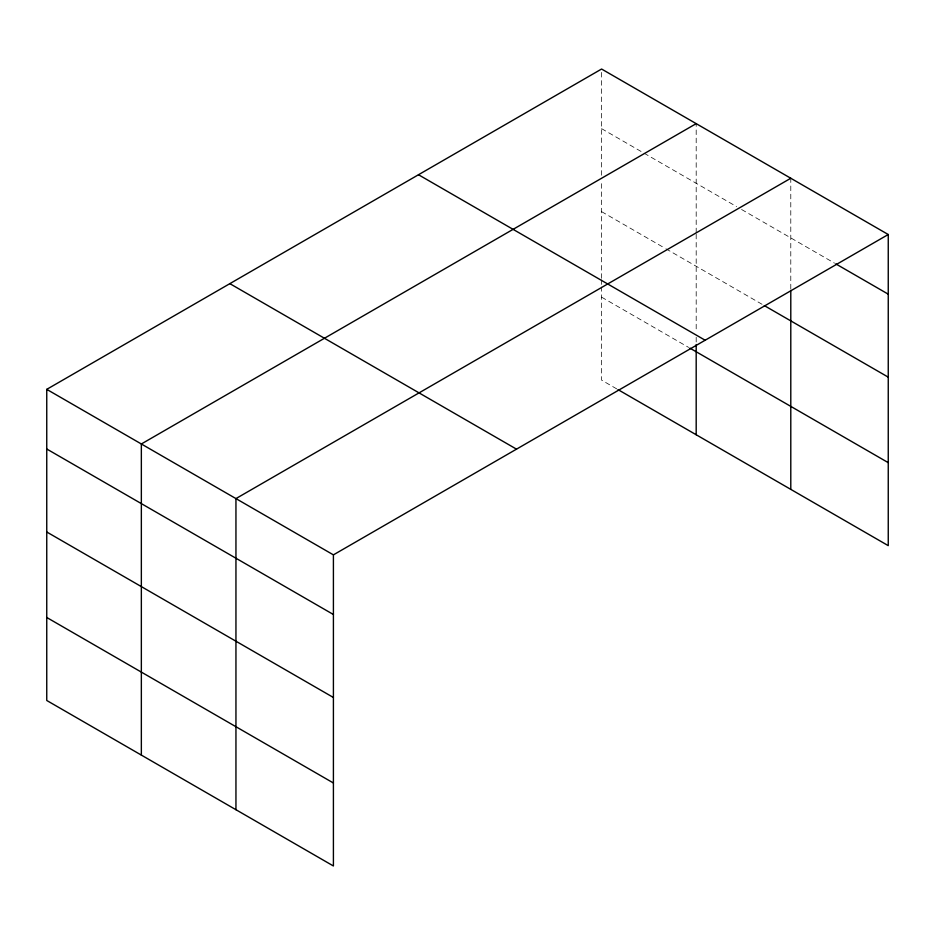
<?xml version="1.0" encoding="UTF-8"?>
<svg xmlns="http://www.w3.org/2000/svg" width="935" height="935" viewBox="0 0 935 935"><rect width="100%" height="100%" fill="white"/><g stroke="black" fill="none" stroke-linecap="round" stroke-linejoin="round"><path stroke-width="0.7" stroke-dasharray="4.67 3.51" d="M601.591 278.314L601.591 181.074M601.591 175.254L601.591 69.026M696.189 234.241L696.189 331.481M696.189 232.78L696.189 123.642M790.788 288.845L790.788 178.258M601.591 128.668L736.558 206.577M741.595 209.498L834.523 263.144M601.591 211.649L664.656 248.055M665.919 248.792L763.042 304.857M601.591 297.155L688.628 347.399M616.726 388.878L601.591 380.136L601.591 287.01M696.189 337.278L696.189 343.075M601.591 279.764L601.591 285.561"/><path stroke-width="1.4" d="M790.788 290.306L790.788 489.367M617.988 389.603L888.25 545.643L888.25 234.521L601.591 69.026L46.75 389.357L46.75 700.479L333.409 865.974L333.409 554.864L46.75 389.357M696.189 123.642L141.349 443.973L141.349 755.094M790.788 178.258L235.947 498.589L235.947 809.71M333.409 554.864L888.25 234.521M835.773 263.869L888.25 294.163M764.304 305.593L888.25 377.144M418.494 174.74L705.154 340.235M689.89 348.124L888.25 462.65M229.846 283.644L516.506 449.151M46.75 448.999L333.409 614.505M46.75 531.992L333.409 697.487M46.75 617.486L333.409 782.992M696.189 344.524L696.189 434.752"/></g></svg>
